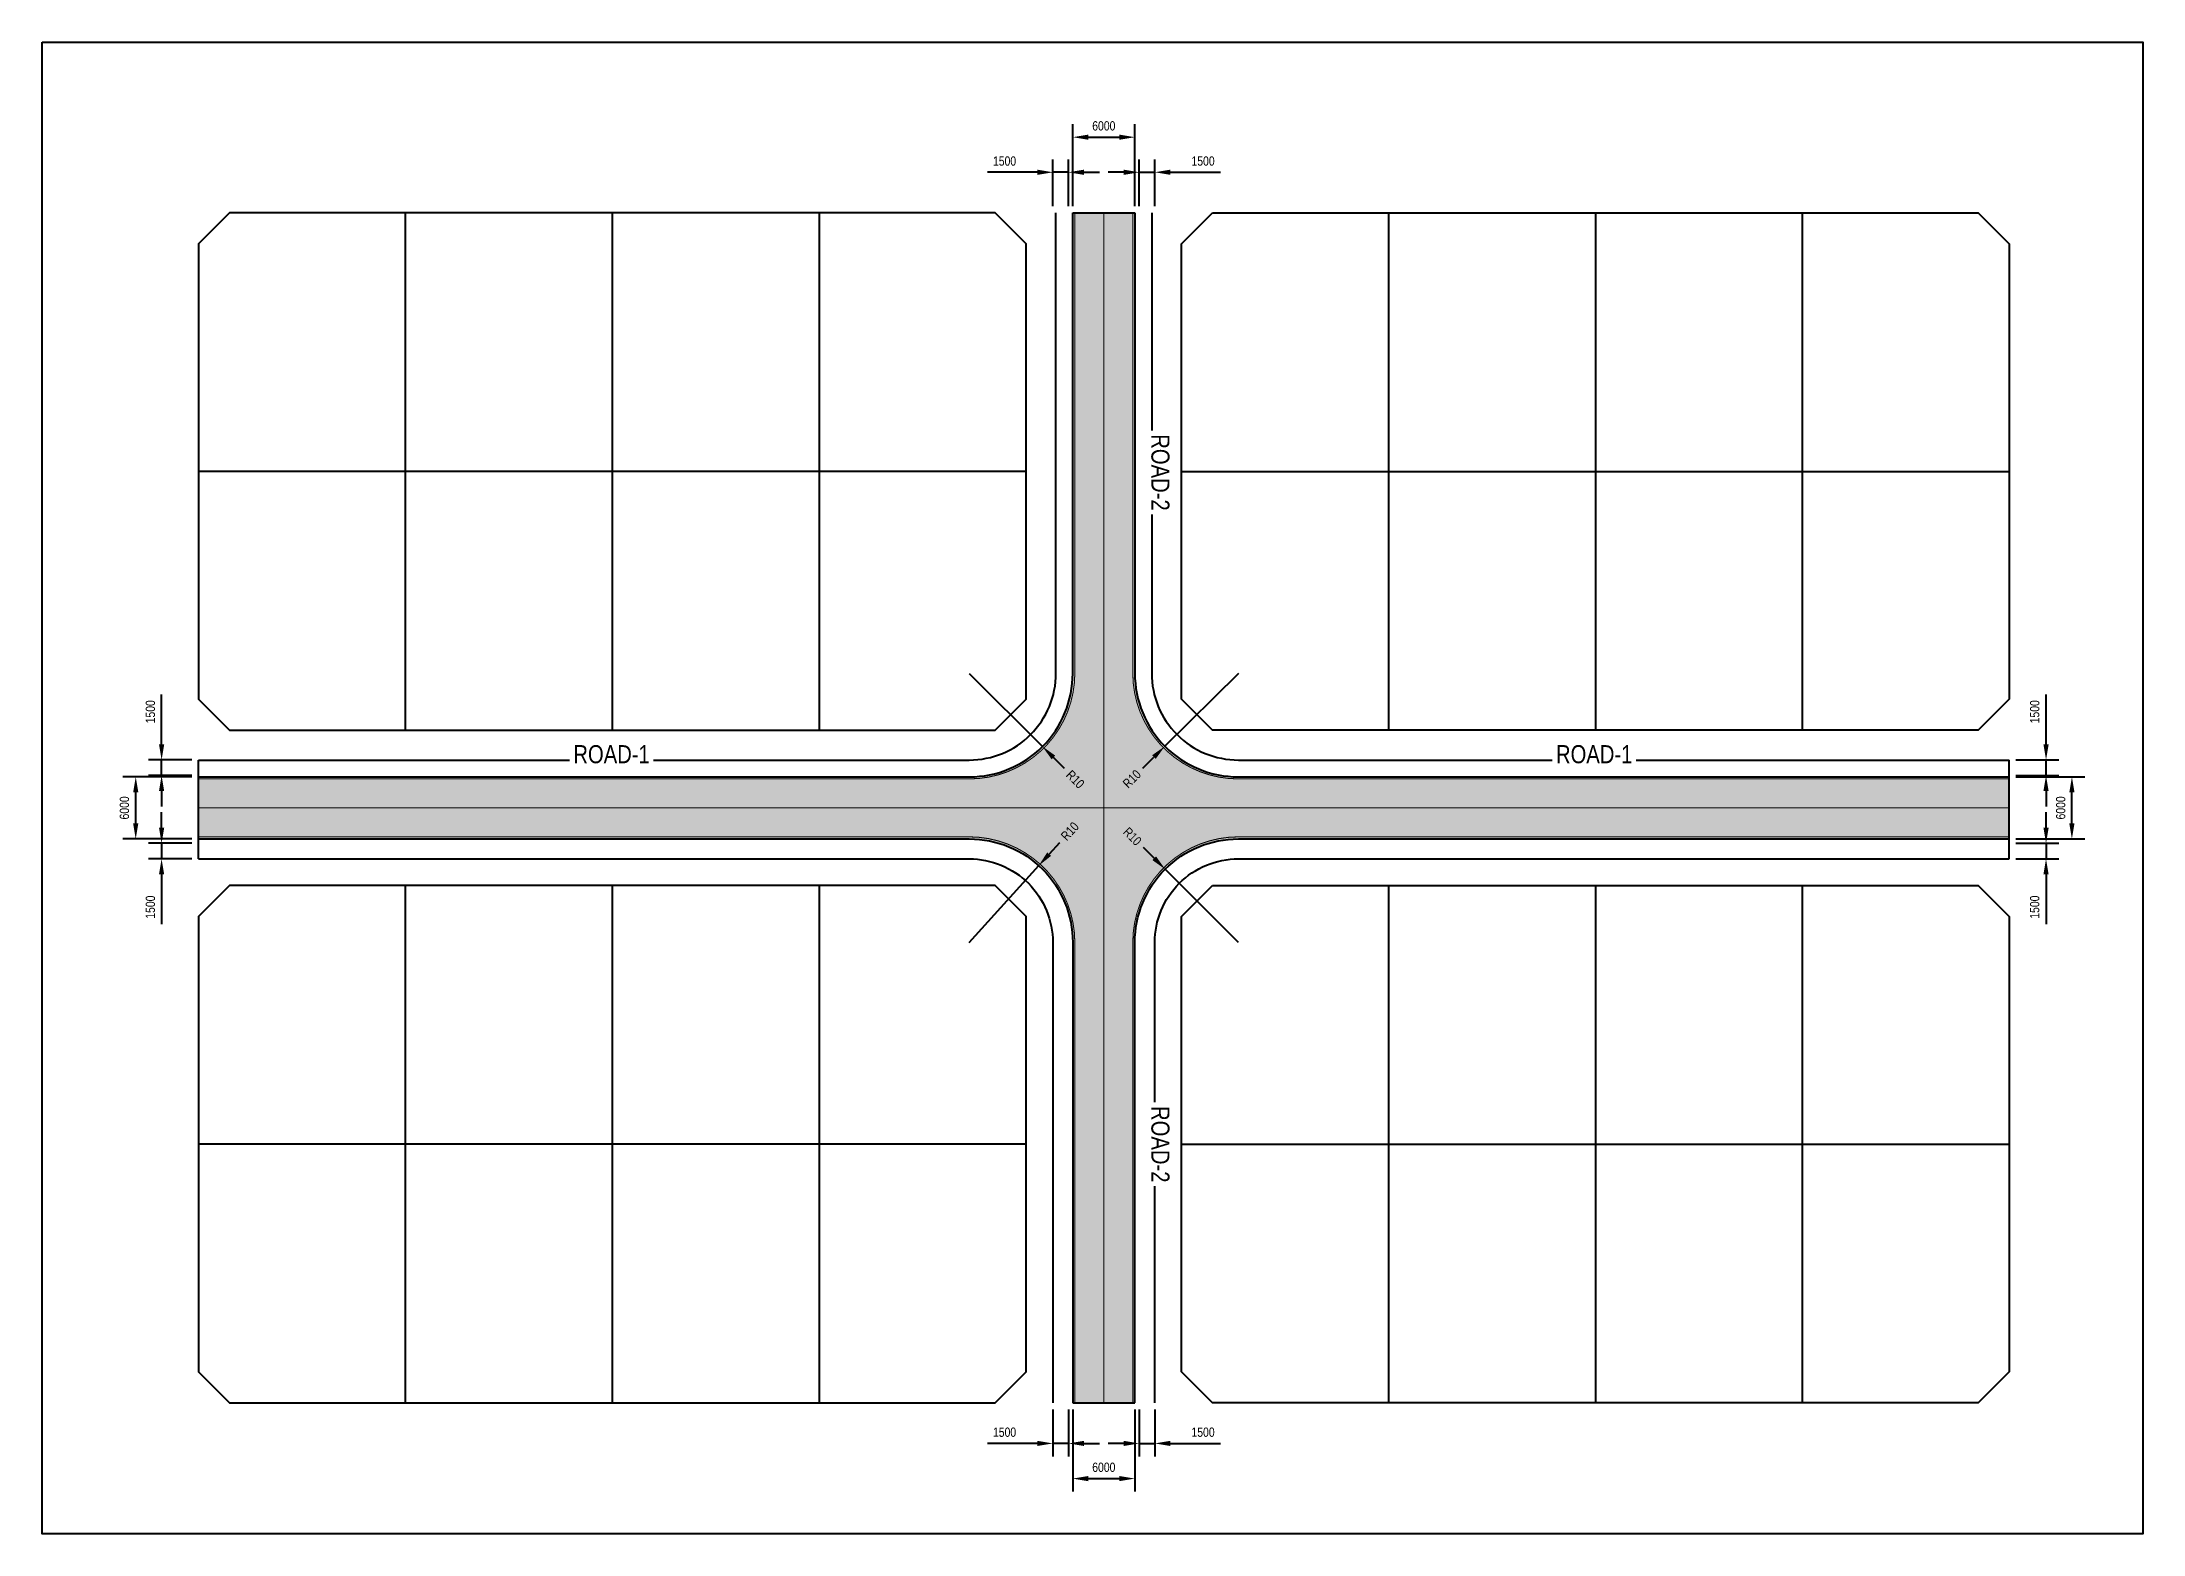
# Model space of a CAD drawing. Header units: metres. Extents: x 116 to 319, y 102 to 246.
import ezdxf

# ---------------------------------------------------------------- set-up
doc = ezdxf.new("R2010")
doc.units = ezdxf.units.M
doc.header["$PDMODE"] = 2
doc.header["$PDSIZE"] = 2
doc.linetypes.add('DASHED2', pattern=[9.525, 6.35, -3.175])
doc.layers.get('0').update_dxf_attribs({"color": 1})
for name, color, linetype in [('_DIMENSIONS', 2, 'Continuous'), ('_ROADS', 7, 'Continuous'), ('_ROADS - CL', 7, 'Continuous')]:
    doc.layers.add(name, color=color, linetype=linetype)
doc.styles.get("Standard").update_dxf_attribs({"font": 'arial.ttf', "width": 0.8})
doc.dimstyles.new('ISO-25', dxfattribs={"dimtxt": 2.5, "dimasz": 2.5, "dimexe": 1.25, "dimexo": 0.625, "dimtad": 1, "dimtxsty": 'Standard', "dimcen": 2.5, "dimadec": 0, "dimazin": 0, "dimtfac": 1, "dimtmove": 0, "dimatfit": 3, "dimfxl": 1, "dimarcsym": 0})

# ---------------------------------------------------------------- blocks, each defined once
blk = doc.blocks.new('*D327')
at = {"layer": '_DIMENSIONS', "color": 0, "lineweight": -2, "transparency": 16777216}
for p, q in [((205.65, 184.89), (212.72, 177.82)), ((214.84, 175.7), (213.78, 176.76))]:
    blk.add_line(p, q, dxfattribs=at)
at = {"layer": '_DIMENSIONS', "color": 0, "transparency": 16777216}
blk.add_solid([(213.96, 176.94), (213.61, 176.58), (212.72, 177.82)], dxfattribs=at)
at = {"layer": 'Defpoints', "color": 0, "transparency": 16777216}
for p in [(205.65, 184.89), (212.72, 177.82)]:
    blk.add_point(p, dxfattribs=at)
at = {"layer": '_DIMENSIONS', "color": 0, "transparency": 16777216, "insert": (215.89, 174.65), "char_height": 0.9, "attachment_point": 5, "rotation": 315}
blk.add_mtext('R10', dxfattribs=at)
blk = doc.blocks.new('*D328')
at = {"layer": '_DIMENSIONS', "color": 0, "lineweight": -2, "transparency": 16777216}
for p, q in [((231.65, 184.89), (224.55, 177.85)), ((222.42, 175.74), (223.48, 176.8))]:
    blk.add_line(p, q, dxfattribs=at)
at = {"layer": '_DIMENSIONS', "color": 0, "transparency": 16777216}
blk.add_solid([(223.31, 176.97), (223.66, 176.62), (224.55, 177.85)], dxfattribs=at)
at = {"layer": 'Defpoints', "color": 0, "transparency": 16777216}
for p in [(231.65, 184.89), (224.55, 177.85)]:
    blk.add_point(p, dxfattribs=at)
at = {"layer": '_DIMENSIONS', "color": 0, "transparency": 16777216, "insert": (221.36, 174.69), "char_height": 0.9, "attachment_point": 5, "rotation": 44.7528}
blk.add_mtext('R10', dxfattribs=at)
blk = doc.blocks.new('*D329')
at = {"layer": '_DIMENSIONS', "color": 0, "lineweight": -2, "transparency": 16777216}
for p, q in [((222.46, 168.08), (223.52, 167.02)), ((231.65, 158.89), (224.58, 165.96))]:
    blk.add_line(p, q, dxfattribs=at)
at = {"layer": '_DIMENSIONS', "color": 0, "transparency": 16777216}
blk.add_solid([(223.7, 167.2), (223.34, 166.85), (224.58, 165.96)], dxfattribs=at)
at = {"layer": 'Defpoints', "color": 0, "transparency": 16777216}
for p in [(224.58, 165.96), (231.65, 158.89)]:
    blk.add_point(p, dxfattribs=at)
at = {"layer": '_DIMENSIONS', "color": 0, "transparency": 16777216, "insert": (221.41, 169.13), "char_height": 0.9, "attachment_point": 5, "rotation": 315}
blk.add_mtext('R10', dxfattribs=at)
blk = doc.blocks.new('*D330')
at = {"layer": '_DIMENSIONS', "color": 0, "lineweight": -2, "transparency": 16777216}
for p, q in [((214.37, 168.53), (213.37, 167.42)), ((205.65, 158.89), (212.36, 166.31))]:
    blk.add_line(p, q, dxfattribs=at)
at = {"layer": '_DIMENSIONS', "color": 0, "transparency": 16777216}
blk.add_solid([(213.18, 167.59), (213.55, 167.25), (212.36, 166.31)], dxfattribs=at)
at = {"layer": 'Defpoints', "color": 0, "transparency": 16777216}
for p in [(212.36, 166.31), (205.65, 158.89)]:
    blk.add_point(p, dxfattribs=at)
at = {"layer": '_DIMENSIONS', "color": 0, "transparency": 16777216, "insert": (215.37, 169.63), "char_height": 0.9, "attachment_point": 5, "rotation": 47.8498}
blk.add_mtext('R10', dxfattribs=at)
blk = doc.blocks.new('*D318')
at = {"layer": '_DIMENSIONS', "color": 0, "lineweight": -2, "transparency": 16777216}
for p, q in [((127.6, 178.02), (127.6, 182.85)), ((130.53, 176.52), (126.35, 176.52)), ((130.53, 175.02), (126.35, 175.02)), ((127.6, 175.02), (127.6, 176.52)), ((127.6, 173.52), (127.6, 172.02))]:
    blk.add_line(p, q, dxfattribs=at)
at = {"layer": '_DIMENSIONS', "color": 0, "transparency": 16777216}
for points in [[(127.35, 178.02), (127.85, 178.02), (127.6, 176.52)], [(127.35, 173.52), (127.85, 173.52), (127.6, 175.02)]]:
    blk.add_solid(points, dxfattribs=at)
at = {"layer": 'Defpoints', "color": 0, "transparency": 16777216}
for p in [(127.6, 176.52), (131.15, 176.52), (131.15, 175.02)]:
    blk.add_point(p, dxfattribs=at)
at = {"layer": '_DIMENSIONS', "color": 0, "transparency": 16777216, "insert": (126.52, 181.18), "char_height": 0.9, "attachment_point": 5, "rotation": 90}
blk.add_mtext('1500', dxfattribs=at)
blk = doc.blocks.new('*D319')
at = {"layer": '_DIMENSIONS', "color": 0, "lineweight": -2, "transparency": 16777216}
for p, q in [((127.6, 169.97), (127.6, 171.47)), ((130.53, 168.47), (126.35, 168.47)), ((130.53, 166.97), (126.35, 166.97)), ((127.6, 168.47), (127.6, 166.97)), ((127.6, 165.47), (127.6, 160.64))]:
    blk.add_line(p, q, dxfattribs=at)
at = {"layer": '_DIMENSIONS', "color": 0, "transparency": 16777216}
for points in [[(127.35, 169.97), (127.85, 169.97), (127.6, 168.47)], [(127.35, 165.47), (127.85, 165.47), (127.6, 166.97)]]:
    blk.add_solid(points, dxfattribs=at)
at = {"layer": 'Defpoints', "color": 0, "transparency": 16777216}
for p in [(127.6, 166.97), (131.15, 168.47), (131.15, 166.97)]:
    blk.add_point(p, dxfattribs=at)
at = {"layer": '_DIMENSIONS', "color": 0, "transparency": 16777216, "insert": (126.52, 162.3), "char_height": 0.9, "attachment_point": 5, "rotation": 90}
blk.add_mtext('1500', dxfattribs=at)
blk = doc.blocks.new('*D320')
at = {"layer": '_DIMENSIONS', "color": 0, "lineweight": -2, "transparency": 16777216}
for p, q in [((130.53, 174.89), (123.85, 174.89)), ((125.1, 170.39), (125.1, 173.39)), ((130.53, 168.89), (123.85, 168.89))]:
    blk.add_line(p, q, dxfattribs=at)
at = {"layer": '_DIMENSIONS', "color": 0, "transparency": 16777216}
for points in [[(124.85, 173.39), (125.35, 173.39), (125.1, 174.89)], [(124.85, 170.39), (125.35, 170.39), (125.1, 168.89)]]:
    blk.add_solid(points, dxfattribs=at)
at = {"layer": 'Defpoints', "color": 0, "transparency": 16777216}
for p in [(125.1, 174.89), (131.15, 174.89), (131.15, 168.89)]:
    blk.add_point(p, dxfattribs=at)
at = {"layer": '_DIMENSIONS', "color": 0, "transparency": 16777216, "insert": (124.01, 171.89), "char_height": 0.9, "attachment_point": 5, "rotation": 90}
blk.add_mtext('6000', dxfattribs=at)
blk = doc.blocks.new('*D315')
at = {"layer": '_DIMENSIONS', "color": 0, "lineweight": -2, "transparency": 16777216}
for p, q in [((309.7, 178.02), (309.7, 182.85)), ((306.78, 176.52), (310.95, 176.52)), ((306.78, 175.02), (310.95, 175.02)), ((309.7, 175.02), (309.7, 176.52)), ((309.7, 173.52), (309.7, 172.02))]:
    blk.add_line(p, q, dxfattribs=at)
at = {"layer": '_DIMENSIONS', "color": 0, "transparency": 16777216}
for points in [[(309.45, 178.02), (309.95, 178.02), (309.7, 176.52)], [(309.45, 173.52), (309.95, 173.52), (309.7, 175.02)]]:
    blk.add_solid(points, dxfattribs=at)
at = {"layer": 'Defpoints', "color": 0, "transparency": 16777216}
for p in [(306.15, 176.52), (306.15, 175.02), (309.7, 176.52)]:
    blk.add_point(p, dxfattribs=at)
at = {"layer": '_DIMENSIONS', "color": 0, "transparency": 16777216, "insert": (308.61, 181.18), "char_height": 0.9, "attachment_point": 5, "rotation": 90}
blk.add_mtext('1500', dxfattribs=at)
blk = doc.blocks.new('*D316')
at = {"layer": '_DIMENSIONS', "color": 0, "lineweight": -2, "transparency": 16777216}
for p, q in [((309.7, 169.97), (309.7, 171.47)), ((306.78, 168.47), (310.95, 168.47)), ((306.78, 166.97), (310.95, 166.97)), ((309.7, 168.47), (309.7, 166.97)), ((309.7, 165.47), (309.7, 160.64))]:
    blk.add_line(p, q, dxfattribs=at)
at = {"layer": '_DIMENSIONS', "color": 0, "transparency": 16777216}
for points in [[(309.45, 169.97), (309.95, 169.97), (309.7, 168.47)], [(309.45, 165.47), (309.95, 165.47), (309.7, 166.97)]]:
    blk.add_solid(points, dxfattribs=at)
at = {"layer": 'Defpoints', "color": 0, "transparency": 16777216}
for p in [(306.15, 168.47), (306.15, 166.97), (309.7, 166.97)]:
    blk.add_point(p, dxfattribs=at)
at = {"layer": '_DIMENSIONS', "color": 0, "transparency": 16777216, "insert": (308.61, 162.3), "char_height": 0.9, "attachment_point": 5, "rotation": 90}
blk.add_mtext('1500', dxfattribs=at)
blk = doc.blocks.new('*D317')
at = {"layer": '_DIMENSIONS', "color": 0, "lineweight": -2, "transparency": 16777216}
for p, q in [((306.78, 174.89), (313.45, 174.89)), ((312.2, 170.39), (312.2, 173.39)), ((306.78, 168.89), (313.45, 168.89))]:
    blk.add_line(p, q, dxfattribs=at)
at = {"layer": '_DIMENSIONS', "color": 0, "transparency": 16777216}
for points in [[(311.95, 173.39), (312.45, 173.39), (312.2, 174.89)], [(311.95, 170.39), (312.45, 170.39), (312.2, 168.89)]]:
    blk.add_solid(points, dxfattribs=at)
at = {"layer": 'Defpoints', "color": 0, "transparency": 16777216}
for p in [(306.15, 174.89), (312.2, 174.89), (306.15, 168.89)]:
    blk.add_point(p, dxfattribs=at)
at = {"layer": '_DIMENSIONS', "color": 0, "transparency": 16777216, "insert": (311.12, 171.89), "char_height": 0.9, "attachment_point": 5, "rotation": 90}
blk.add_mtext('6000', dxfattribs=at)
blk = doc.blocks.new('*D324')
at = {"layer": '_DIMENSIONS', "color": 0, "lineweight": -2, "transparency": 16777216}
for p, q in [((213.73, 113.77), (213.73, 109.23)), ((215.23, 113.77), (215.23, 109.23)), ((212.23, 110.48), (207.4, 110.48)), ((215.23, 110.48), (213.73, 110.48)), ((216.73, 110.48), (218.23, 110.48))]:
    blk.add_line(p, q, dxfattribs=at)
at = {"layer": '_DIMENSIONS', "color": 0, "transparency": 16777216}
for points in [[(212.23, 110.73), (212.23, 110.23), (213.73, 110.48)], [(216.73, 110.73), (216.73, 110.23), (215.23, 110.48)]]:
    blk.add_solid(points, dxfattribs=at)
at = {"layer": 'Defpoints', "color": 0, "transparency": 16777216}
for p in [(213.73, 114.39), (215.23, 114.39), (213.73, 110.48)]:
    blk.add_point(p, dxfattribs=at)
at = {"layer": '_DIMENSIONS', "color": 0, "transparency": 16777216, "insert": (209.06, 111.56), "char_height": 0.9, "attachment_point": 5}
blk.add_mtext('1500', dxfattribs=at)
blk = doc.blocks.new('*D325')
at = {"layer": '_DIMENSIONS', "color": 0, "lineweight": -2, "transparency": 16777216}
for p, q in [((222.08, 113.77), (222.08, 109.23)), ((223.58, 113.77), (223.58, 109.23)), ((220.58, 110.48), (219.08, 110.48)), ((222.08, 110.48), (223.58, 110.48)), ((225.08, 110.48), (229.91, 110.48))]:
    blk.add_line(p, q, dxfattribs=at)
at = {"layer": '_DIMENSIONS', "color": 0, "transparency": 16777216}
for points in [[(220.58, 110.73), (220.58, 110.23), (222.08, 110.48)], [(225.08, 110.73), (225.08, 110.23), (223.58, 110.48)]]:
    blk.add_solid(points, dxfattribs=at)
at = {"layer": 'Defpoints', "color": 0, "transparency": 16777216}
for p in [(222.08, 114.39), (223.58, 114.39), (223.58, 110.48)]:
    blk.add_point(p, dxfattribs=at)
at = {"layer": '_DIMENSIONS', "color": 0, "transparency": 16777216, "insert": (228.24, 111.56), "char_height": 0.9, "attachment_point": 5}
blk.add_mtext('1500', dxfattribs=at)
blk = doc.blocks.new('*D326')
at = {"layer": '_DIMENSIONS', "color": 0, "lineweight": -2, "transparency": 16777216}
for p, q in [((215.65, 113.77), (215.65, 105.83)), ((221.65, 113.77), (221.65, 105.83)), ((217.15, 107.08), (220.15, 107.08))]:
    blk.add_line(p, q, dxfattribs=at)
at = {"layer": '_DIMENSIONS', "color": 0, "transparency": 16777216}
for points in [[(217.15, 107.33), (217.15, 106.83), (215.65, 107.08)], [(220.15, 107.33), (220.15, 106.83), (221.65, 107.08)]]:
    blk.add_solid(points, dxfattribs=at)
at = {"layer": 'Defpoints', "color": 0, "transparency": 16777216}
for p in [(215.65, 114.39), (221.65, 114.39), (221.65, 107.08)]:
    blk.add_point(p, dxfattribs=at)
at = {"layer": '_DIMENSIONS', "color": 0, "transparency": 16777216, "insert": (218.65, 108.17), "char_height": 0.9, "attachment_point": 5}
blk.add_mtext('6000', dxfattribs=at)
blk = doc.blocks.new('*D321')
at = {"layer": '_DIMENSIONS', "color": 0, "lineweight": -2, "transparency": 16777216}
for p, q in [((213.73, 230.02), (213.73, 234.56)), ((215.23, 230.02), (215.23, 234.56)), ((212.23, 233.31), (207.4, 233.31)), ((215.23, 233.31), (213.73, 233.31)), ((216.73, 233.31), (218.23, 233.31))]:
    blk.add_line(p, q, dxfattribs=at)
at = {"layer": '_DIMENSIONS', "color": 0, "transparency": 16777216}
for points in [[(212.23, 233.56), (212.23, 233.06), (213.73, 233.31)], [(216.73, 233.56), (216.73, 233.06), (215.23, 233.31)]]:
    blk.add_solid(points, dxfattribs=at)
at = {"layer": 'Defpoints', "color": 0, "transparency": 16777216}
for p in [(213.73, 233.31), (213.73, 229.39), (215.23, 229.39)]:
    blk.add_point(p, dxfattribs=at)
at = {"layer": '_DIMENSIONS', "color": 0, "transparency": 16777216, "insert": (209.06, 234.39), "char_height": 0.9, "attachment_point": 5}
blk.add_mtext('1500', dxfattribs=at)
blk = doc.blocks.new('*D322')
at = {"layer": '_DIMENSIONS', "color": 0, "lineweight": -2, "transparency": 16777216}
for p, q in [((222.08, 230.02), (222.08, 234.56)), ((223.58, 230.02), (223.58, 234.56)), ((220.58, 233.31), (219.08, 233.31)), ((222.08, 233.31), (223.58, 233.31)), ((225.08, 233.31), (229.91, 233.31))]:
    blk.add_line(p, q, dxfattribs=at)
at = {"layer": '_DIMENSIONS', "color": 0, "transparency": 16777216}
for points in [[(220.58, 233.56), (220.58, 233.06), (222.08, 233.31)], [(225.08, 233.56), (225.08, 233.06), (223.58, 233.31)]]:
    blk.add_solid(points, dxfattribs=at)
at = {"layer": 'Defpoints', "color": 0, "transparency": 16777216}
for p in [(223.58, 233.31), (222.08, 229.39), (223.58, 229.39)]:
    blk.add_point(p, dxfattribs=at)
at = {"layer": '_DIMENSIONS', "color": 0, "transparency": 16777216, "insert": (228.24, 234.39), "char_height": 0.9, "attachment_point": 5}
blk.add_mtext('1500', dxfattribs=at)
blk = doc.blocks.new('*D323')
at = {"layer": '_DIMENSIONS', "color": 0, "lineweight": -2, "transparency": 16777216}
for p, q in [((215.65, 230.02), (215.65, 237.95)), ((221.65, 230.02), (221.65, 237.95)), ((217.15, 236.7), (220.15, 236.7))]:
    blk.add_line(p, q, dxfattribs=at)
at = {"layer": '_DIMENSIONS', "color": 0, "transparency": 16777216}
for points in [[(217.15, 236.95), (217.15, 236.45), (215.65, 236.7)], [(220.15, 236.95), (220.15, 236.45), (221.65, 236.7)]]:
    blk.add_solid(points, dxfattribs=at)
at = {"layer": 'Defpoints', "color": 0, "transparency": 16777216}
for p in [(221.65, 236.7), (215.65, 229.39), (221.65, 229.39)]:
    blk.add_point(p, dxfattribs=at)
at = {"layer": '_DIMENSIONS', "color": 0, "transparency": 16777216, "insert": (218.65, 237.79), "char_height": 0.9, "attachment_point": 5}
blk.add_mtext('6000', dxfattribs=at)

msp = doc.modelspace()

# ---------------------------------------------------------------- hatches: boundary and pattern name
at = {"layer": '_ROADS'}
h = msp.add_hatch(color=252, dxfattribs=at)
h.dxf.hatch_style = 1
edge = h.paths.add_edge_path()
edge.add_line((131.15, 174.892), (205.65, 174.892))
edge.add_arc((205.65, 184.892), 10, 270, 360)
edge.add_line((215.65, 184.892), (215.65, 229.392))
edge.add_line((215.65, 229.392), (221.65, 229.392))
edge.add_line((221.65, 229.392), (221.65, 184.892))
edge.add_arc((231.65, 184.892), 10, 180, 270)
edge.add_line((231.65, 174.892), (306.15, 174.892))
edge.add_line((306.15, 174.892), (306.15, 168.892))
edge.add_line((306.15, 168.892), (231.65, 168.892))
edge.add_arc((231.65, 158.892), 10, 90, 180)
edge.add_line((221.65, 158.892), (221.65, 114.392))
edge.add_line((221.65, 114.392), (215.65, 114.392))
edge.add_line((215.65, 114.392), (215.65, 158.892))
edge.add_arc((205.65, 158.892), 10, 0, 90)
edge.add_line((205.65, 168.892), (131.15, 168.892))
edge.add_line((131.15, 168.892), (131.15, 174.892))

# ---------------------------------------------------------------- linework, layer by layer
for points in [[(208.15, 229.392), (134.15, 229.392), (131.15, 226.392), (131.15, 182.392), (134.15, 179.392), (208.15, 179.392), (211.15, 182.392), (211.15, 226.392)], [(229.15, 229.392), (303.15, 229.392), (306.15, 226.392), (306.15, 182.392), (303.15, 179.392), (229.15, 179.392), (226.15, 182.392), (226.15, 226.392)], [(208.15, 164.392), (134.15, 164.392), (131.15, 161.392), (131.15, 117.392), (134.15, 114.392), (208.15, 114.392), (211.15, 117.392), (211.15, 161.392)], [(229.15, 164.392), (303.15, 164.392), (306.15, 161.392), (306.15, 117.392), (303.15, 114.392), (229.15, 114.392), (226.15, 117.392), (226.15, 161.392)]]:
    msp.add_lwpolyline(points, close=True)
for points in [[(151.15, 229.392), (151.15, 179.392)], [(171.15, 229.392), (171.15, 179.392)], [(191.15, 229.392), (191.15, 179.392)], [(246.15, 229.392), (246.15, 179.392)], [(266.15, 229.392), (266.15, 179.392)], [(286.15, 229.392), (286.15, 179.392)], [(211.15, 204.392), (131.15, 204.392)], [(226.15, 204.392), (306.15, 204.392)], [(151.15, 164.392), (151.15, 114.392)], [(171.15, 164.392), (171.15, 114.392)], [(191.15, 164.392), (191.15, 114.392)], [(246.15, 164.392), (246.15, 114.392)], [(266.15, 164.392), (266.15, 114.392)], [(286.15, 164.392), (286.15, 114.392)], [(211.15, 139.392), (131.15, 139.392)], [(226.15, 139.392), (306.15, 139.392)]]:
    msp.add_lwpolyline(points)
at = {"layer": '_DIMENSIONS', "color": 7}
for points in [[(215.65, 229.392), (221.65, 229.392)], [(131.15, 166.967), (131.15, 176.517)], [(306.15, 166.967), (306.15, 176.517)], [(215.65, 114.392), (221.65, 114.392)]]:
    msp.add_lwpolyline(points, dxfattribs=at)
at = {"layer": '_ROADS', "color": 7, "linetype": 'Continuous', "ltscale": 0.25}
for points in [[(131.15, 174.892), (205.65, 174.892, 0.4142136), (215.65, 184.892), (215.65, 229.392)], [(131.15, 176.517), (205.65, 176.517, 0.4142136), (214.025, 184.892), (214.025, 229.392)], [(221.65, 229.392), (221.65, 184.892, 0.4142136), (231.65, 174.892), (306.15, 174.892)], [(223.275, 229.392), (223.275, 184.892, 0.4142136), (231.65, 176.517), (306.15, 176.517)], [(131.15, 168.892), (205.65, 168.892, -0.4142136), (215.65, 158.892), (215.65, 114.392)], [(221.65, 114.392), (221.65, 158.892, -0.4142136), (231.65, 168.892), (306.15, 168.892)], [(131.15, 166.967), (205.65, 166.967, -0.4142136), (213.725, 158.892), (213.725, 114.392)], [(223.575, 114.392), (223.575, 158.892, -0.4142136), (231.65, 166.967), (306.15, 166.967)]]:
    msp.add_lwpolyline(points, format="xyb", dxfattribs=at)
at = {"layer": '_ROADS - CL', "color": 50, "linetype": 'Continuous', "const_width": 0.1}
for points in [[(131.15, 174.692), (205.65, 174.692, 0.4142136), (215.85, 184.892), (215.85, 229.392)], [(221.45, 229.392), (221.45, 184.892, 0.4142136), (231.65, 174.692), (306.15, 174.692)], [(131.15, 169.092), (205.65, 169.092, -0.4142136), (215.85, 158.892), (215.85, 114.392)], [(221.45, 114.392), (221.45, 158.892, -0.4142136), (231.65, 169.092), (306.15, 169.092)]]:
    msp.add_lwpolyline(points, format="xyb", dxfattribs=at)
at = {"layer": '_ROADS - CL', "color": 255, "linetype": 'DASHED2', "const_width": 0.1}
for points in [[(218.65, 229.392), (218.65, 114.392)], [(131.15, 171.892), (306.15, 171.892)]]:
    msp.add_lwpolyline(points, dxfattribs=at)

# ---------------------------------------------------------------- dimensions: what is measured, and where the dimension line sits
at = {"layer": '_DIMENSIONS', "color": 7}
for base, p1, p2, text, picture, middle in [((221.65, 236.702), (215.65, 229.392), (221.65, 229.392), '6000', '*D323', (218.65, 237.786)), ((213.725, 233.306), (215.225, 229.392), (213.725, 229.392), '1500', '*D321', (209.061, 234.39)), ((213.725, 110.479), (215.225, 114.392), (213.725, 114.392), '1500', '*D324', (209.061, 111.563)), ((221.65, 107.083), (215.65, 114.392), (221.65, 114.392), '6000', '*D326', (218.65, 108.167))]:
    dim = msp.add_linear_dim(base=base, p1=p1, p2=p2, text=text, dimstyle='ISO-25', override={"dimscale": 0, "dimtxt": 1.8, "dimasz": 3, "dimexe": 2.5, "dimexo": 1.25, "dimgap": 1.25, "dimcen": 5, "dimtix": 0, "dimtofl": 1, "dimtmove": 0, "dimatfit": 3}, dxfattribs=at)
    dim.commit()
    dim.dimension.update_dxf_attribs({"geometry": picture, "text_midpoint": middle})
for base, p1, p2, angle, text, picture, middle in [((223.575, 233.306), (222.075, 229.392), (223.575, 229.392), 180, '1500', '*D322', (228.24, 234.39)), ((127.602, 176.517), (131.15, 175.017), (131.15, 176.517), 90, '1500', '*D318', (126.517, 181.182)), ((309.699, 176.517), (306.15, 175.017), (306.15, 176.517), 90, '1500', '*D315', (308.615, 181.182)), ((125.096, 174.892), (131.15, 168.892), (131.15, 174.892), 90, '6000', '*D320', (124.012, 171.892)), ((312.205, 174.892), (306.15, 168.892), (306.15, 174.892), 90, '6000', '*D317', (311.12, 171.892)), ((127.602, 166.967), (131.15, 168.467), (131.15, 166.967), 90, '1500', '*D319', (126.517, 162.302)), ((309.699, 166.967), (306.15, 168.467), (306.15, 166.967), 90, '1500', '*D316', (308.615, 162.302)), ((223.575, 110.479), (222.075, 114.392), (223.575, 114.392), 180, '1500', '*D325', (228.24, 111.563))]:
    dim = msp.add_linear_dim(base=base, p1=p1, p2=p2, angle=angle, text=text, dimstyle='ISO-25', override={"dimscale": 0, "dimtxt": 1.8, "dimasz": 3, "dimexe": 2.5, "dimexo": 1.25, "dimgap": 1.25, "dimcen": 5, "dimtix": 0, "dimtofl": 1, "dimtmove": 0, "dimatfit": 3}, dxfattribs=at)
    dim.commit()
    dim.dimension.update_dxf_attribs({"geometry": picture, "text_midpoint": middle})
for center, mpoint, override, picture, middle in [((205.65, 184.892), (212.722, 177.821), {"dimscale": 0, "dimtxt": 1.8, "dimasz": 3, "dimexe": 2, "dimexo": 1.25, "dimgap": 1.25, "dimtad": 0, "dimcen": 5, "dimtix": 0, "dimtofl": 1, "dimtmove": 0, "dimatfit": 3}, '*D327', (215.892, 174.651)), ((231.65, 184.892), (224.549, 177.852), {"dimscale": 0, "dimtxt": 1.8, "dimasz": 3, "dimexe": 2, "dimexo": 1.25, "dimgap": 1.25, "dimtad": 0, "dimcen": 5, "dimtix": 0, "dimtofl": 1, "dimtmove": 0, "dimatfit": 3}, '*D328', (221.365, 174.695)), ((205.65, 158.892), (212.361, 166.306), {"dimscale": 0, "dimtxt": 1.8, "dimasz": 3, "dimexe": 2, "dimexo": 1.25, "dimgap": 1.25, "dimtad": 0, "dimcen": 5, "dimse1": 0, "dimtix": 0, "dimtofl": 1, "dimtmove": 0, "dimatfit": 3}, '*D330', (215.37, 169.631)), ((231.65, 158.892), (224.579, 165.963), {"dimscale": 0, "dimtxt": 1.8, "dimasz": 3, "dimexe": 2, "dimexo": 1.25, "dimgap": 1.25, "dimtad": 0, "dimcen": 5, "dimtix": 0, "dimtofl": 1, "dimtmove": 0, "dimatfit": 3}, '*D329', (221.409, 169.134))]:
    dim = msp.add_radius_dim(center=center, mpoint=mpoint, dimstyle='ISO-25', override=override, dxfattribs=at)
    dim.commit()
    dim.dimension.update_dxf_attribs({"geometry": picture, "text_midpoint": middle})

# ---------------------------------------------------------------- next in the draw order: texts
at = {"layer": '_ROADS', "color": 3, "char_height": 1.75, "attachment_point": 5, "rotation": 270, "bg_fill": 3, "box_fill_scale": 1.2, "bg_fill_color": 256, "bg_fill_transparency": 0}
for insert in [(224.108, 204.302), (224.108, 139.386)]:
    msp.add_mtext('ROAD-2', dxfattribs=dict(at, insert=insert))
at = {"layer": '_ROADS', "color": 3, "char_height": 1.75, "attachment_point": 5, "bg_fill": 3, "box_fill_scale": 1.2, "bg_fill_color": 256, "bg_fill_transparency": 0}
for insert in [(171.083, 177.067), (266.038, 177.067)]:
    msp.add_mtext('ROAD-1', dxfattribs=dict(at, insert=insert))

# ---------------------------------------------------------------- next in the draw order: linework, layer by layer
at = {"layer": '_DIMENSIONS', "color": 7}
msp.add_lwpolyline([(116.045, 245.896), (319.068, 245.896), (319.068, 101.729), (116.045, 101.729)], close=True, dxfattribs=at)

doc.saveas('drawing.dxf')
